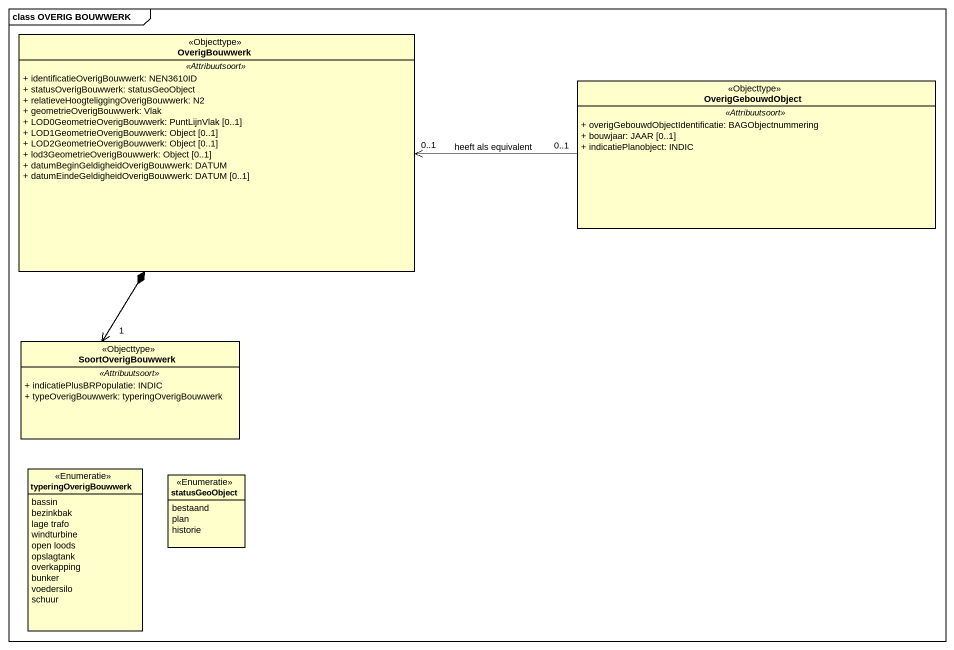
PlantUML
@startuml
mainframe class OVERIG BOUWWERK
hide circle
hide empty members
skinparam classAttributeIconSize 0
class OverigBouwwerk <<Objecttype>> {
  .. <<Attribuutsoort>> ..
  + identificatieOverigBouwwerk: NEN3610ID
  + statusOverigBouwwerk: statusGeoObject
  + relatieveHoogteliggingOverigBouwwerk: N2
  + geometrieOverigBouwwerk: Vlak
  + LOD0GeometrieOverigBouwwerk: PuntLijnVlak [0..1]
  + LOD1GeometrieOverigBouwwerk: Object [0..1]
  + LOD2GeometrieOverigBouwwerk: Object [0..1]
  + lod3GeometrieOverigBouwwerk: Object [0..1]
  + datumBeginGeldigheidOverigBouwwerk: DATUM
  + datumEindeGeldigheidOverigBouwwerk: DATUM [0..1]
}
class OverigGebouwdObject <<Objecttype>> {
  .. <<Attribuutsoort>> ..
  + overigGebouwdObjectIdentificatie: BAGObjectnummering
  + bouwjaar: JAAR [0..1]
  + indicatiePlanobject: INDIC
}
class SoortOverigBouwwerk <<Objecttype>> {
  .. <<Attribuutsoort>> ..
  + indicatiePlusBRPopulatie: INDIC
  + typeOverigBouwwerk: typeringOverigBouwwerk
}
enum typeringOverigBouwwerk <<Enumeratie>> {
  bassin
  bezinkbak
  lage trafo
  windturbine
  open loods
  opslagtank
  overkapping
  bunker
  voedersilo
  schuur
}
enum statusGeoObject <<Enumeratie>> {
  bestaand
  plan
  historie
}
OverigBouwwerk *--> "1" SoortOverigBouwwerk
OverigGebouwdObject "0..1" -left-> "0..1" OverigBouwwerk : heeft als equivalent
@enduml
